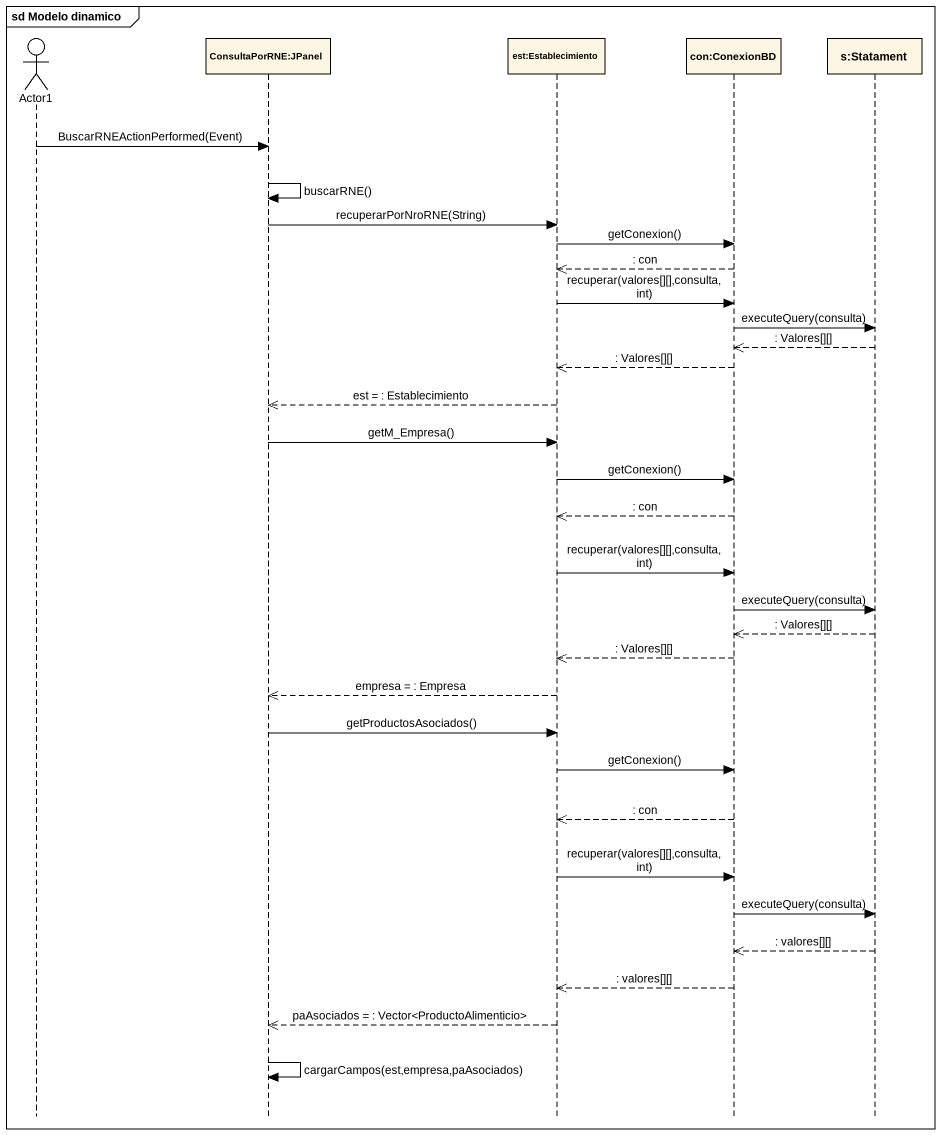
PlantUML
@startuml
mainframe sd Modelo dinamico
hide footbox
actor Actor1
participant "ConsultaPorRNE:JPanel" as ConsultaPorRNE_JPanel
participant "est:Establecimiento" as est_Establecimiento
participant "con:ConexionBD" as con_ConexionBD
participant "s:Statament" as s_Statament

Actor1 -> ConsultaPorRNE_JPanel : BuscarRNEActionPerformed(Event)
ConsultaPorRNE_JPanel -> ConsultaPorRNE_JPanel : buscarRNE()
ConsultaPorRNE_JPanel -> est_Establecimiento : recuperarPorNroRNE(String)
est_Establecimiento -> con_ConexionBD : getConexion()
con_ConexionBD -->> est_Establecimiento : : con
est_Establecimiento -> con_ConexionBD : recuperar(valores[][],consulta,int)
con_ConexionBD -> s_Statament : executeQuery(consulta)
s_Statament -->> con_ConexionBD : : Valores[][]
con_ConexionBD -->> est_Establecimiento : : Valores[][]
est_Establecimiento -->> ConsultaPorRNE_JPanel : est = : Establecimiento
ConsultaPorRNE_JPanel -> est_Establecimiento : getM_Empresa()
est_Establecimiento -> con_ConexionBD : getConexion()
con_ConexionBD -->> est_Establecimiento : : con
est_Establecimiento -> con_ConexionBD : recuperar(valores[][],consulta,int)
con_ConexionBD -> s_Statament : executeQuery(consulta)
s_Statament -->> con_ConexionBD : : Valores[][]
con_ConexionBD -->> est_Establecimiento : : Valores[][]
est_Establecimiento -->> ConsultaPorRNE_JPanel : empresa = : Empresa
ConsultaPorRNE_JPanel -> est_Establecimiento : getProductosAsociados()
est_Establecimiento -> con_ConexionBD : getConexion()
con_ConexionBD -->> est_Establecimiento : : con
est_Establecimiento -> con_ConexionBD : recuperar(valores[][],consulta,int)
con_ConexionBD -> s_Statament : executeQuery(consulta)
s_Statament -->> con_ConexionBD : : valores[][]
con_ConexionBD -->> est_Establecimiento : : valores[][]
est_Establecimiento -->> ConsultaPorRNE_JPanel : paAsociados = : Vector<ProductoAlimenticio>
ConsultaPorRNE_JPanel -> ConsultaPorRNE_JPanel : cargarCampos(est,empresa,paAsociados)
@enduml
